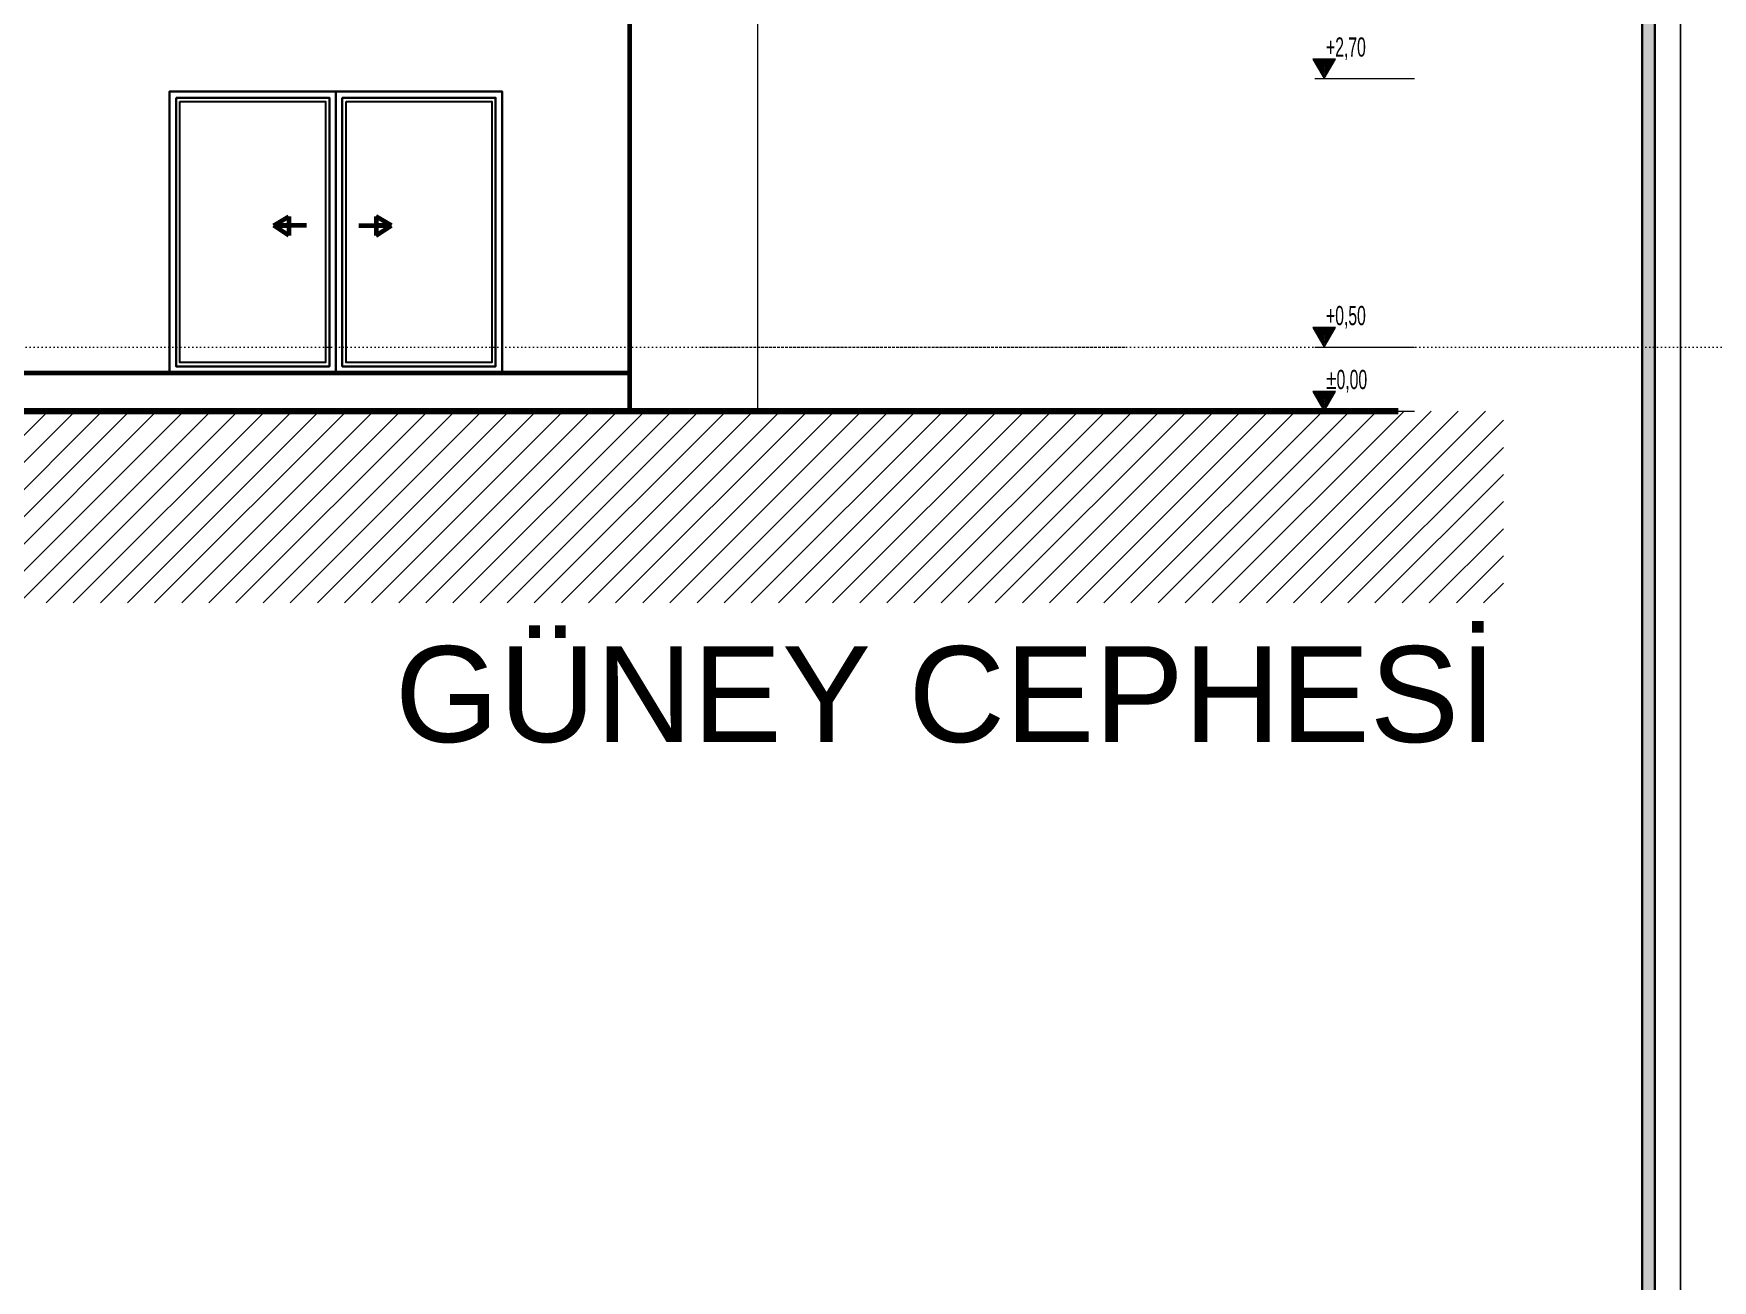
# Model space of a CAD drawing. Extents: x 775040 to 808375, y 4159409 to 4163651.
# Drawn here: x 796791 to 798104, y 4161349 to 4162324 of the extents above; entities that cross this region are included whole.
import ezdxf

# ---------------------------------------------------------------- set-up
doc = ezdxf.new("R2010")
doc.units = 0
doc.header["$MEASUREMENT"] = 0
doc.linetypes.add('ACAD_ISO07W100', pattern=[3, 0, -3])
for name, color, linetype, lineweight in [('25yazi', 255, 'Continuous', 15), ('KALIN', 30, 'Continuous', 18), ('KAPI', 1, 'Continuous', 15), ('P-HatchLight', 200, 'Continuous', 5), ('P-Levels', 240, 'Continuous', 20), ('P-Oklar', 31, 'Continuous', 18), ('Z_antet', 31, 'Continuous', 30), ('Z_g2', 2, 'Continuous', 9), ('Z_g5', 5, 'Continuous', 18), ('Z_g6', 6, 'Continuous', 20), ('Z_g8', 192, 'Continuous', 30), ('Z_izdot', 42, 'ACAD_ISO07W100', 9), ('Z_tarama', 8, 'Continuous', 5)]:
    doc.layers.add(name, color=color, linetype=linetype, lineweight=lineweight)
for name, color, linetype in [('kot', 4, 'Continuous'), ('pencere', 3, 'Continuous'), ('YAZI', 3, 'Continuous')]:
    doc.layers.add(name, color=color, linetype=linetype)
doc.styles.add('50', font='swisscl.ttf', dxfattribs={"height": 50})
doc.styles.add('FORM', font='arial.ttf', dxfattribs={"height": 1.5})

# ---------------------------------------------------------------- blocks, each defined once
blk = doc.blocks.new('KOTLAMAGORUNUS KESITTE')
at = {"layer": 'P-HatchLight'}
for points in [[(0.152, 0.148), (0.072, 0.01), (-0.008, 0.148)], [(0.143, 0.143), (0.072, 0.02), (0.001, 0.143)], [(0.135, 0.138), (0.072, 0.03), (0.01, 0.138)], [(0.126, 0.133), (0.072, 0.04), (0.018, 0.133)], [(0.117, 0.128), (0.072, 0.05), (0.027, 0.128)], [(0.109, 0.123), (0.072, 0.06), (0.036, 0.123)], [(0.1, 0.118), (0.072, 0.07), (0.044, 0.118)], [(0.091, 0.113), (0.072, 0.08), (0.053, 0.113)], [(0.083, 0.108), (0.072, 0.09), (0.062, 0.108)], [(0.074, 0.103), (0.072, 0.1), (0.07, 0.103)]]:
    blk.add_lwpolyline(points, close=True, dxfattribs=at)
at = {"layer": 'P-Oklar', "color": 2, "ltscale": 0.5}
blk.add_line((0, 0), (0.779, 0), dxfattribs=at)
blk.add_lwpolyline([(-0.016, 0.153), (0.072, 0), (0.161, 0.153)], close=True, dxfattribs=at)
at = {"layer": 'P-Levels', "color": 7, "style": '50', "width": 0.8}
blk.add_attdef('%%P0.00', (-0.031, 0.178), '', height=0.15, dxfattribs=at)

msp = doc.modelspace()

# ---------------------------------------------------------------- hatches: boundary and pattern name
at = {"layer": 'Z_antet'}
msp.add_hatch(color=256, dxfattribs=at).paths.add_polyline_path([(794618.09, 4159743.65), (794618.09, 4159438.75), (798049.31, 4159438.75), (798049.31, 4163258.75), (794618.09, 4163258.75), (794618.09, 4159741.15), (794608.09, 4159741.15), (794608.09, 4163268.75), (798059.31, 4163268.75), (798059.31, 4159428.75), (794608.09, 4159428.75), (794608.09, 4159743.65)])

# ---------------------------------------------------------------- linework, layer by layer
at = {"layer": 'KALIN'}
msp.add_lwpolyline([(794468.09, 4163288.75), (794468.09, 4159408.75), (798079.31, 4159408.75), (798079.31, 4163288.75)], close=True, dxfattribs=at)
msp.add_lwpolyline([(794488.09, 4159741.15), (794488.09, 4163288.75), (798079.31, 4163288.75), (798079.31, 4159408.75), (794488.09, 4159408.75), (794488.09, 4159743.65)], dxfattribs=at)
at = {"layer": 'KAPI', "linetype": 'Continuous', "lineweight": 60}
for p, q in [((796978.95, 4162173.72), (796990.83, 4162180.83)), ((796990.83, 4162180.83), (796990.83, 4162166.01)), ((797071.06, 4162173.72), (797059.19, 4162180.83)), ((797059.19, 4162180.83), (797059.19, 4162166.01)), ((797004.49, 4162173.72), (796978.95, 4162173.72)), ((796978.95, 4162173.72), (796991.72, 4162173.72)), ((796990.83, 4162166.01), (796978.95, 4162173.72)), ((797045.53, 4162173.72), (797071.06, 4162173.72)), ((797071.06, 4162173.72), (797058.3, 4162173.72)), ((797059.19, 4162166.01), (797071.06, 4162173.72))]:
    msp.add_line(p, q, dxfattribs=at)
at = {"layer": 'pencere'}
msp.add_line((797027.51, 4162278.58), (797027.51, 4162058.58), dxfattribs=at)
for points in [[(796905.51, 4162270.58), (797019.51, 4162270.58), (797019.51, 4162066.58), (796905.51, 4162066.58)], [(797035.51, 4162270.58), (797149.51, 4162270.58), (797149.51, 4162066.58), (797035.51, 4162066.58)]]:
    msp.add_lwpolyline(points, close=True, dxfattribs=at)
at = {"layer": 'Z_antet'}
msp.add_lwpolyline([(794618.09, 4159743.65), (794618.09, 4159438.75), (798049.31, 4159438.75), (798049.31, 4163258.75), (794618.09, 4163258.75), (794618.09, 4159741.15), (794608.09, 4159741.15), (794608.09, 4163268.75), (798059.31, 4163268.75), (798059.31, 4159428.75), (794608.09, 4159428.75), (794608.09, 4159743.65)], close=True, dxfattribs=at)
at = {"layer": 'Z_g2', "linetype": 'Continuous'}
msp.add_line((797357.51, 4162028.58), (797357.51, 4162624.2), dxfattribs=at)
msp.add_line((797357.51, 4162028.58), (797357.51, 4162624.2), dxfattribs=at)
at = {"layer": 'Z_g5', "linetype": 'Continuous', "lineweight": 60}
msp.add_line((795357.51, 4162058.58), (797257.51, 4162058.58), dxfattribs=at)
at = {"layer": 'Z_g6', "linetype": 'Continuous', "const_width": 5}
msp.add_lwpolyline([(794748.72, 4162028.58), (797858.64, 4162028.58)], dxfattribs=at)
at = {"layer": 'Z_g8', "linetype": 'Continuous', "lineweight": 60}
for p in [(797257.51, 4162028.58), (797257.51, 4162058.58)]:
    msp.add_line(p, (797257.51, 4162652.21), dxfattribs=at)
at = {"layer": 'Z_g8'}
for p, q in [((797027.51, 4162278.58), (797027.51, 4162058.58)), ((797157.51, 4162278.58), (797157.51, 4162058.58))]:
    msp.add_line(p, q, dxfattribs=at)
for points in [[(796897.51, 4162058.58), (797157.51, 4162058.58), (797157.51, 4162278.58), (796897.51, 4162278.58)], [(796902.51, 4162273.58), (797022.51, 4162273.58), (797022.51, 4162063.58), (796902.51, 4162063.58)], [(797032.51, 4162273.58), (797152.51, 4162273.58), (797152.51, 4162063.58), (797032.51, 4162063.58)]]:
    msp.add_lwpolyline(points, close=True, dxfattribs=at)
at = {"layer": 'Z_izdot'}
for p, q in [((797644.08, 4162078.58), (793724.07, 4162078.58)), ((801229.63, 4162078.58), (797309.63, 4162078.58))]:
    msp.add_line(p, q, dxfattribs=at)
at = {"layer": 'Z_tarama'}
for p, q in [((796652.42, 4161878.58), (796802.42, 4162028.58)), ((796673.63, 4161878.58), (796823.63, 4162028.58)), ((796694.85, 4161878.58), (796844.85, 4162028.58)), ((796716.06, 4161878.58), (796866.06, 4162028.58)), ((796737.27, 4161878.58), (796887.27, 4162028.58)), ((796758.49, 4161878.58), (796908.49, 4162028.58)), ((796779.7, 4161878.58), (796929.7, 4162028.58)), ((796800.91, 4161878.58), (796950.91, 4162028.58)), ((796822.13, 4161878.58), (796972.13, 4162028.58)), ((796843.34, 4161878.58), (796993.34, 4162028.58)), ((796864.55, 4161878.58), (797014.55, 4162028.58)), ((796885.77, 4161878.58), (797035.77, 4162028.58)), ((796906.98, 4161878.58), (797056.98, 4162028.58)), ((796928.19, 4161878.58), (797078.19, 4162028.58)), ((796949.41, 4161878.58), (797099.41, 4162028.58)), ((796970.62, 4161878.58), (797120.62, 4162028.58)), ((796991.83, 4161878.58), (797141.83, 4162028.58)), ((797013.05, 4161878.58), (797163.05, 4162028.58)), ((797034.26, 4161878.58), (797184.26, 4162028.58)), ((797055.47, 4161878.58), (797205.47, 4162028.58)), ((797076.69, 4161878.58), (797226.69, 4162028.58)), ((797097.9, 4161878.58), (797247.9, 4162028.58)), ((797119.11, 4161878.58), (797269.11, 4162028.58)), ((797140.32, 4161878.58), (797290.32, 4162028.58)), ((797161.54, 4161878.58), (797311.54, 4162028.58)), ((797182.75, 4161878.58), (797332.75, 4162028.58)), ((797203.96, 4161878.58), (797353.96, 4162028.58)), ((797225.18, 4161878.58), (797375.18, 4162028.58)), ((797246.39, 4161878.58), (797396.39, 4162028.58)), ((797267.6, 4161878.58), (797417.6, 4162028.58)), ((797288.82, 4161878.58), (797438.82, 4162028.58)), ((797310.03, 4161878.58), (797460.03, 4162028.58)), ((797331.24, 4161878.58), (797481.24, 4162028.58)), ((797352.46, 4161878.58), (797502.46, 4162028.58)), ((797373.67, 4161878.58), (797523.67, 4162028.58)), ((797394.88, 4161878.58), (797544.88, 4162028.58)), ((797416.1, 4161878.58), (797566.1, 4162028.58)), ((797437.31, 4161878.58), (797587.31, 4162028.58)), ((797458.52, 4161878.58), (797608.52, 4162028.58)), ((797479.74, 4161878.58), (797629.74, 4162028.58)), ((797500.95, 4161878.58), (797650.95, 4162028.58)), ((797522.16, 4161878.58), (797672.16, 4162028.58)), ((797543.38, 4161878.58), (797693.38, 4162028.58)), ((797564.59, 4161878.58), (797714.59, 4162028.58)), ((797585.8, 4161878.58), (797735.8, 4162028.58)), ((797607.02, 4161878.58), (797757.02, 4162028.58)), ((797628.23, 4161878.58), (797778.23, 4162028.58)), ((797649.44, 4161878.58), (797799.44, 4162028.58)), ((797670.65, 4161878.58), (797820.65, 4162028.58)), ((797691.87, 4161878.58), (797841.87, 4162028.58)), ((797713.08, 4161878.58), (797863.08, 4162028.58)), ((797734.29, 4161878.58), (797884.29, 4162028.58)), ((797755.51, 4161878.58), (797905.51, 4162028.58)), ((797776.72, 4161878.58), (797926.72, 4162028.58)), ((797797.93, 4161878.58), (797940.77, 4162021.41)), ((797819.15, 4161878.58), (797940.77, 4162000.2)), ((797840.36, 4161878.58), (797940.77, 4161978.99)), ((797861.57, 4161878.58), (797940.77, 4161957.77)), ((797882.79, 4161878.58), (797940.77, 4161936.56)), ((797904, 4161878.58), (797940.77, 4161915.35)), ((797925.21, 4161878.58), (797940.77, 4161894.13))]:
    msp.add_line(p, q, dxfattribs=at)

# ---------------------------------------------------------------- block references
at = {"layer": 'kot'}
ref = msp.add_blockref('KOTLAMAGORUNUS KESITTE', (797793.3, 4162288.58), dxfattribs=dict(at, xscale=100, yscale=100, zscale=100))
ref.add_attrib('%%P0.00', '+2,70', (797802.06, 4162305.81), dxfattribs={"layer": '25yazi', "height": 15, "style": '50', "width": 0.8})
ref = msp.add_blockref('KOTLAMAGORUNUS KESITTE', (797793.3, 4162078.58), dxfattribs=dict(at, xscale=100, yscale=100, zscale=100))
ref.add_attrib('%%P0.00', '+0,50', (797802.06, 4162095.81), dxfattribs={"layer": '25yazi', "height": 15, "style": '50', "width": 0.8})
ref = msp.add_blockref('KOTLAMAGORUNUS KESITTE', (797793.3, 4162028.58), dxfattribs=dict(at, xscale=100, yscale=100, zscale=100))
ref.add_attrib('%%P0.00', '%%P0,00', (797802.06, 4162045.81), dxfattribs={"layer": '25yazi', "height": 15, "style": '50', "width": 0.8})

# ---------------------------------------------------------------- texts
at = {"layer": 'YAZI', "style": 'FORM'}
msp.add_text('GÜNEY CEPHESİ', height=75, dxfattribs=at).set_placement((797073.72, 4161769.75))

doc.saveas('drawing.dxf')
